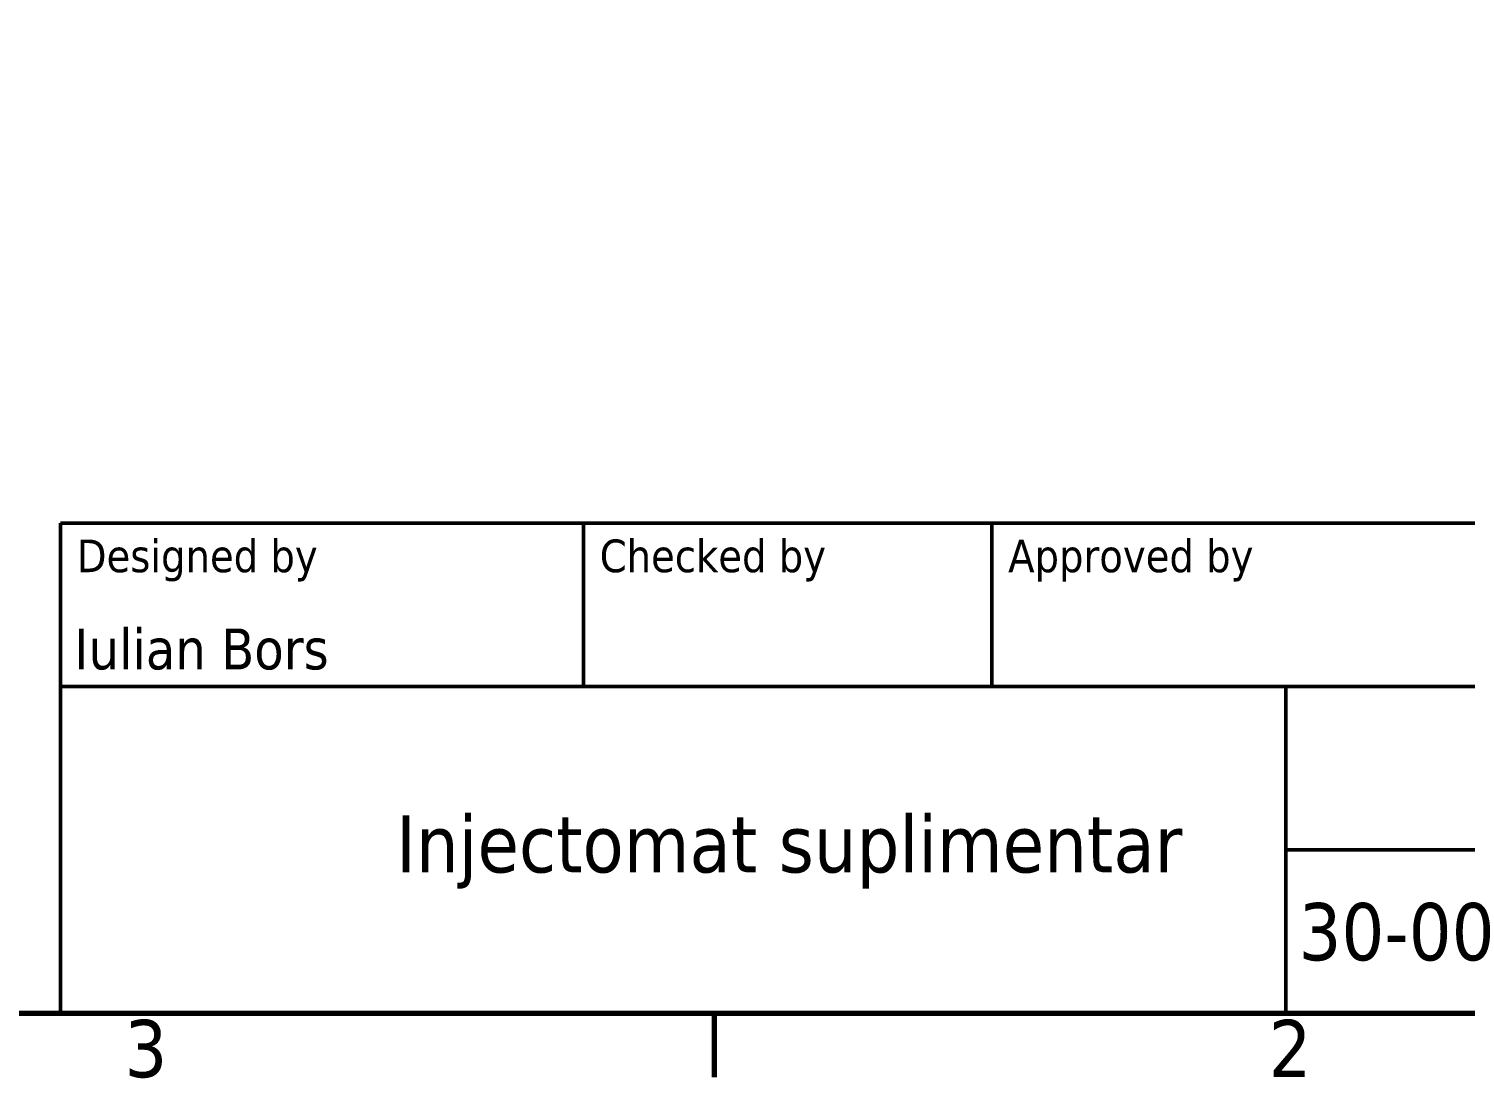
# Model space of a CAD drawing. Header units: millimetres. Extents: x -2015 to 3360, y -4745 to 2376.
# Drawn here: x 1904 to 2608, y 48 to 562 of the extents above; entities that cross this region are included whole.
import ezdxf
from ezdxf.enums import TextEntityAlignment as Align

# ---------------------------------------------------------------- set-up
doc = ezdxf.new("R2010")
doc.units = ezdxf.units.MM
doc.header["$LTSCALE"] = 8
doc.layers.add('Border (ISO)', color=7, linetype='Continuous', lineweight=70)
doc.layers.add('Title (ISO)', color=7, linetype='Continuous', lineweight=50)
doc.styles.add('Note Text (ISO)', font='tahoma.ttf')
doc.styles.add('Text Style39', font='tahoma.ttf')
doc.styles.add('Text Style41', font='tahoma.ttf')

# ---------------------------------------------------------------- blocks, each defined once
blk = doc.blocks.new('Borders Default Border')
at = {"layer": 'Border (ISO)'}
blk.add_line((280, 10), (280, 6.1), dxfattribs=at)
at = {"layer": 'Border (ISO)', "flags": 128}
blk.add_lwpolyline([(10, 10), (10, 287), (410, 287), (410, 10), (10, 10)], dxfattribs=at)
at = {"layer": 'Border (ISO)', "char_height": 3.5, "attachment_point": 7, "style": 'Note Text (ISO)'}
for s, insert in [('3', (243.911, 6.026)), ('2', (313.939, 6.1))]:
    blk.add_mtext(s, dxfattribs=dict(at, insert=insert))
blk = doc.blocks.new('Title Blocks I.A.B')
at = {"layer": 'Title (ISO)'}
for p, q in [((270.071, 130), (100.071, 130)), ((100.071, 130), (100.071, 100)), ((132.071, 120), (132.071, 130)), ((157.071, 120), (157.071, 130)), ((100.071, 120), (270.071, 120)), ((175.071, 120), (175.071, 100)), ((270.071, 110), (175.071, 110)), ((100.071, 100), (270.071, 100))]:
    blk.add_line(p, q, dxfattribs=at)
at = {"layer": 'Title (ISO)', "style": 'Text Style41'}
for s, p in [('Designed by', (101.071, 129)), ('Checked by', (133.071, 129)), ('Approved by', (158.071, 129))]:
    blk.add_text(s, height=2, dxfattribs=at).set_placement(p, align=Align.TOP_LEFT)
at = {"layer": 'Title (ISO)', "style": 'Text Style39'}
for tag, p in [('CHECKED_BY', (133.071, 121)), ('ENG_APPROVED_BY', (158.071, 121))]:
    blk.add_attdef(tag, text='', height=2.5, dxfattribs=at).set_placement(p, align=Align.BOTTOM_LEFT)
blk.add_attdef('ENG_APPROVAL_DATE', text='', height=2.5, dxfattribs=at).set_placement((196.071, 121), align=Align.BOTTOM_RIGHT)
at = {"layer": 'Title (ISO)'}
for tag, p, height, style in [('AUTHOR_001', (100.915, 121.052), 2.5, 'Text Style39'), ('CREATION_DATE_001', (220.692, 121.052), 2.5, 'Text Style39'), ('TITLE_001', (198.122, 113.655), 3.5, 'Note Text (ISO)'), ('COMPANY_001', (102.232, 108.627), 3.5, 'Note Text (ISO)'), ('PART_NUMBER_001', (175.843, 103.25), 3.5, 'Note Text (ISO)')]:
    blk.add_attdef(tag, p, '', height=height, dxfattribs=dict(at, style=style))
at = {"layer": 'Title (ISO)', "style": 'Note Text (ISO)'}
blk.add_attdef('REVISION_NUMBER', text='', height=3.5, dxfattribs=at).set_placement((242.571, 103.5), align=Align.MIDDLE_CENTER)

msp = doc.modelspace()

# ---------------------------------------------------------------- block references
at = {"xscale": 8, "yscale": 8, "zscale": 8}
msp.add_blockref('Borders Default Border', (0, 0), dxfattribs=at)
ref = msp.add_blockref('Title Blocks I.A.B', (1119.43, -720), dxfattribs=dict(xscale=8, yscale=8, zscale=8))
ref.add_attrib('PART_NUMBER_001', '30-00', (2526.18, 106), dxfattribs={"layer": 'Title (ISO)', "height": 28, "style": 'Note Text (ISO)'})
ref.add_attrib('COMPANY_001', '              Injectomat suplimentar', (1937.29, 149.01), dxfattribs={"layer": 'Title (ISO)', "height": 28, "style": 'Note Text (ISO)'})
ref.add_attrib('AUTHOR_001', 'Iulian Bors', (1926.75, 248.42), dxfattribs={"layer": 'Title (ISO)', "height": 20, "style": 'Text Style39'})

doc.saveas('drawing.dxf')
